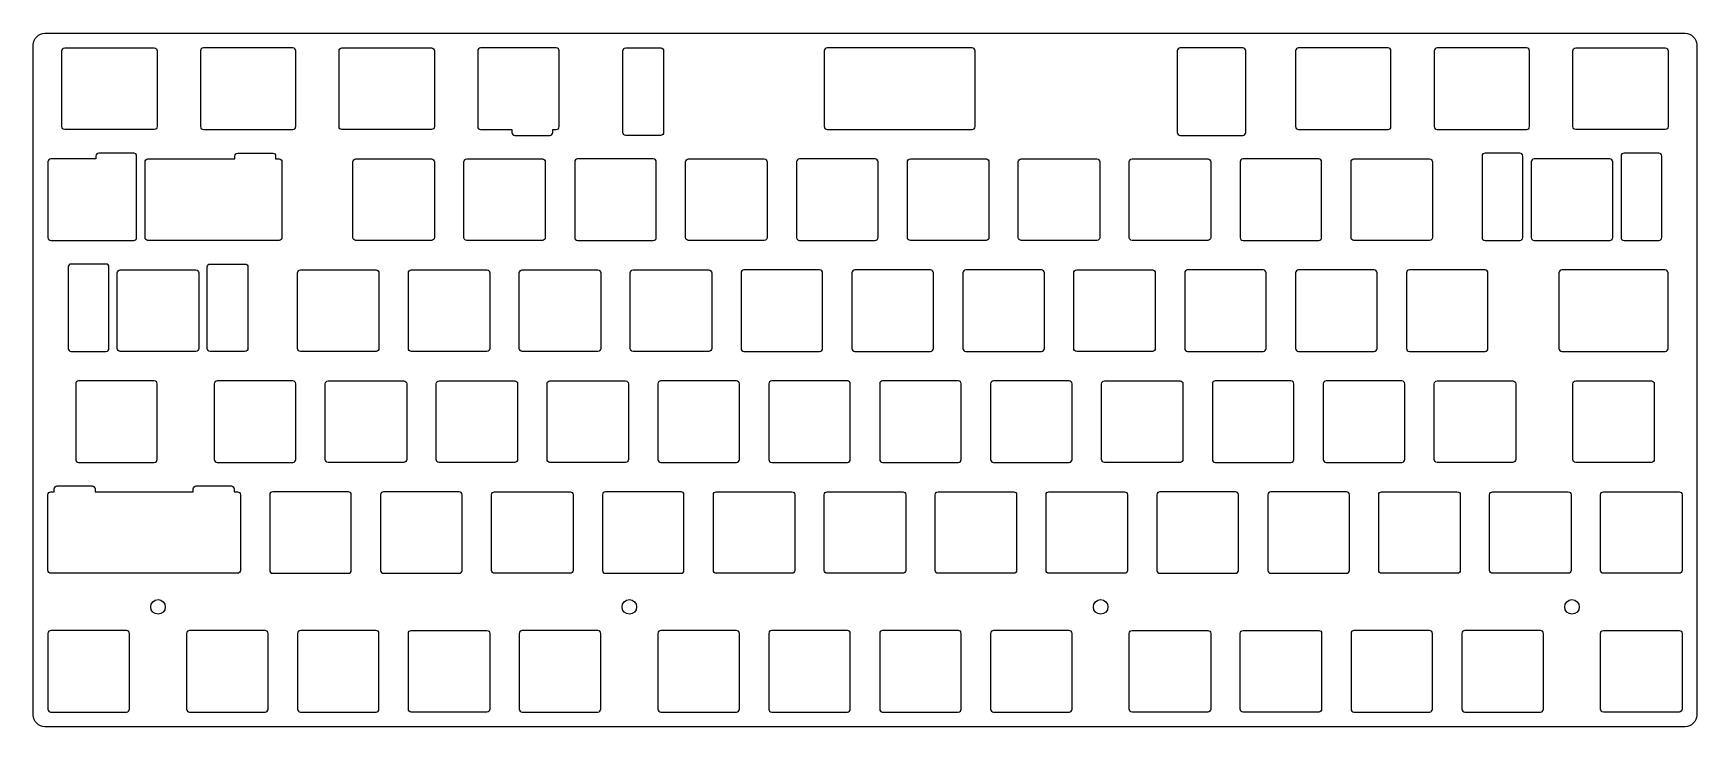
# Model space of a CAD drawing. Header units: millimetres. Extents: x -143 to 143, y -71 to 48.
import ezdxf

# ---------------------------------------------------------------- set-up
doc = ezdxf.new("R2010")
doc.units = ezdxf.units.MM
doc.layers.get('0').update_dxf_attribs({"linetype": 'CONTINUOUS'})

msp = doc.modelspace()

# ---------------------------------------------------------------- linework, layer by layer
for points in [[(140.85, 47.65, -0.414213562), (142.85, 45.65), (142.85, -69.4125, -0.414213562), (140.85, -71.4125), (-140.9, -71.4125, -0.414213562), (-142.9, -69.4125), (-142.9, 45.65, -0.414213562), (-140.9, 47.65)], [(-122.1125, 45.125, -0.414213562), (-121.6125, 44.625), (-121.6125, 31.625, -0.414213562), (-122.1125, 31.125), (-137.49375, 31.125, -0.414213562), (-137.99375, 31.625), (-137.99375, 44.625, -0.414213562), (-137.49375, 45.125)], [(-98.3, 45.125), (-113.68125, 45.125, 0.414213562), (-114.18125, 44.625), (-114.18125, 31.625, 0.414213562), (-113.68125, 31.125), (-98.3, 31.125, 0.414213562), (-97.8, 31.625), (-97.8, 44.625, 0.414213562)], [(-73.9875, 31.625, -0.414213562), (-74.4875, 31.125), (-89.86875, 31.125, -0.414213562), (-90.36875, 31.625), (-90.36875, 44.625, -0.414213562), (-89.86875, 45.125), (-74.4875, 45.125, -0.414213562), (-73.9875, 44.625)], [(-52.55625, 31.625), (-52.55625, 44.625, 0.414213562), (-53.05625, 45.125), (-66.05625, 45.125, 0.414213562), (-66.55625, 44.625), (-66.55625, 31.625, 0.414213562), (-66.05625, 31.125), (-60.675, 31.125), (-60.675, 30.625, 0.414213562), (-60.175, 30.125), (-54.175, 30.125, 0.414213562), (-53.675, 30.625), (-53.675, 31.125), (-53.05625, 31.125, 0.414213562)], [(-41.11875, 30.125, -0.414213562), (-41.61875, 30.625), (-41.61875, 44.625, -0.414213562), (-41.11875, 45.125), (-35.11875, 45.125, -0.414213562), (-34.61875, 44.625), (-34.61875, 30.625, -0.414213562), (-35.11875, 30.125)], [(-6.525, 31.125), (18.38125, 31.125, 0.414213562), (18.88125, 31.625), (18.88125, 44.625, 0.414213562), (18.38125, 45.125), (-6.525, 45.125, 0.414213562), (-7.025, 44.625), (-7.025, 31.625, 0.414213562)], [(65.38125, 30.625), (65.38125, 44.625, 0.414213562), (64.88125, 45.125), (54.125, 45.125, 0.414213562), (53.625, 44.625), (53.625, 30.625, 0.414213562), (54.125, 30.125), (64.88125, 30.125, 0.414213562)], [(74.4375, 31.125), (89.81875, 31.125, 0.414213562), (90.31875, 31.625), (90.31875, 44.625, 0.414213562), (89.81875, 45.125), (74.4375, 45.125, 0.414213562), (73.9375, 44.625), (73.9375, 31.625, 0.414213562)], [(113.63125, 45.125), (98.25, 45.125, 0.414213562), (97.75, 44.625), (97.75, 31.625, 0.414213562), (98.25, 31.125), (113.63125, 31.125, 0.414213562), (114.13125, 31.625), (114.13125, 44.625, 0.414213562)], [(137.94375, 31.625, -0.414213562), (137.44375, 31.125), (122.0625, 31.125, -0.414213562), (121.5625, 31.625), (121.5625, 44.625, -0.414213562), (122.0625, 45.125), (137.44375, 45.125, -0.414213562), (137.94375, 44.625)], [(-132.14425, 26.575), (-132.14425, 26.075), (-139.875, 26.075, 0.414213562), (-140.375, 25.575), (-140.375, 12.575, 0.414213562), (-139.875, 12.075), (-125.64425, 12.075, 0.414213562), (-125.14425, 12.575), (-125.14425, 26.575, 0.414213562), (-125.64425, 27.075), (-131.64425, 27.075, 0.414213562)], [(-123.20625, 12.075, -0.414213562), (-123.70625, 12.575), (-123.70625, 25.575, -0.414213562), (-123.20625, 26.075), (-108.26825, 26.075), (-108.26825, 26.575, -0.414213562), (-107.76825, 27.075), (-101.76825, 27.075, -0.414213562), (-101.26825, 26.575), (-101.26825, 26.075), (-100.68125, 26.075, -0.414213562), (-100.18125, 25.575), (-100.18125, 12.575, -0.414213562), (-100.68125, 12.075)], [(-87.9875, 25.575, -0.414213562), (-87.4875, 26.075), (-74.4875, 26.075, -0.414213562), (-73.9875, 25.575), (-73.9875, 12.575, -0.414213562), (-74.4875, 12.075), (-87.4875, 12.075, -0.414213562), (-87.9875, 12.575)], [(-68.4375, 12.075, -0.414213562), (-68.9375, 12.575), (-68.9375, 25.575, -0.414213562), (-68.4375, 26.075), (-55.4375, 26.075, -0.414213562), (-54.9375, 25.575), (-54.9375, 12.575, -0.414213562), (-55.4375, 12.075)], [(-35.8875, 12.575), (-35.8875, 25.575, 0.414213562), (-36.3875, 26.075), (-49.3875, 26.075, 0.414213562), (-49.8875, 25.575), (-49.8875, 12.575, 0.414213562), (-49.3875, 12.075), (-36.3875, 12.075, 0.414213562)], [(-16.8375, 12.575, -0.414213562), (-17.3375, 12.075), (-30.3375, 12.075, -0.414213562), (-30.8375, 12.575), (-30.8375, 25.575, -0.414213562), (-30.3375, 26.075), (-17.3375, 26.075, -0.414213562), (-16.8375, 25.575)], [(2.2125, 12.575), (2.2125, 25.575, 0.414213562), (1.7125, 26.075), (-11.2875, 26.075, 0.414213562), (-11.7875, 25.575), (-11.7875, 12.575, 0.414213562), (-11.2875, 12.075), (1.7125, 12.075, 0.414213562)], [(20.7625, 26.075, -0.414213562), (21.2625, 25.575), (21.2625, 12.575, -0.414213562), (20.7625, 12.075), (7.7625, 12.075, -0.414213562), (7.2625, 12.575), (7.2625, 25.575, -0.414213562), (7.7625, 26.075)], [(40.3125, 12.575, -0.414213562), (39.8125, 12.075), (26.8125, 12.075, -0.414213562), (26.3125, 12.575), (26.3125, 25.575, -0.414213562), (26.8125, 26.075), (39.8125, 26.075, -0.414213562), (40.3125, 25.575)], [(45.8625, 12.075, -0.414213562), (45.3625, 12.575), (45.3625, 25.575, -0.414213562), (45.8625, 26.075), (58.8625, 26.075, -0.414213562), (59.3625, 25.575), (59.3625, 12.575, -0.414213562), (58.8625, 12.075)], [(77.9125, 26.075), (64.9125, 26.075, 0.414213562), (64.4125, 25.575), (64.4125, 12.575, 0.414213562), (64.9125, 12.075), (77.9125, 12.075, 0.414213562), (78.4125, 12.575), (78.4125, 25.575, 0.414213562)], [(97.4625, 12.575, -0.414213562), (96.9625, 12.075), (83.9625, 12.075, -0.414213562), (83.4625, 12.575), (83.4625, 25.575, -0.414213562), (83.9625, 26.075), (96.9625, 26.075, -0.414213562), (97.4625, 25.575)], [(112.98075, 12.575), (112.98075, 26.575, 0.414213562), (112.48075, 27.075), (106.48075, 27.075, 0.414213562), (105.98075, 26.575), (105.98075, 12.575, 0.414213562), (106.48075, 12.075), (112.48075, 12.075, 0.414213562)], [(114.91875, 12.075), (127.91875, 12.075, 0.414213562), (128.41875, 12.575), (128.41875, 25.575, 0.414213562), (127.91875, 26.075), (114.91875, 26.075, 0.414213562), (114.41875, 25.575), (114.41875, 12.575, 0.414213562)], [(130.35675, 12.075), (136.35675, 12.075, 0.414213562), (136.85675, 12.575), (136.85675, 26.575, 0.414213562), (136.35675, 27.075), (130.35675, 27.075, 0.414213562), (129.85675, 26.575), (129.85675, 12.575, 0.414213562)], [(-129.90675, -6.475), (-129.90675, 7.525, 0.414213562), (-130.40675, 8.025), (-136.40675, 8.025, 0.414213562), (-136.90675, 7.525), (-136.90675, -6.475, 0.414213562), (-136.40675, -6.975), (-130.40675, -6.975, 0.414213562)], [(-114.96875, 7.025, -0.414213562), (-114.46875, 6.525), (-114.46875, -6.475, -0.414213562), (-114.96875, -6.975), (-127.96875, -6.975, -0.414213562), (-128.46875, -6.475), (-128.46875, 6.525, -0.414213562), (-127.96875, 7.025)], [(-106.03075, -6.475, -0.414213562), (-106.53075, -6.975), (-112.53075, -6.975, -0.414213562), (-113.03075, -6.475), (-113.03075, 7.525, -0.414213562), (-112.53075, 8.025), (-106.53075, 8.025, -0.414213562), (-106.03075, 7.525)], [(-83.5125, -6.475, -0.414213562), (-84.0125, -6.975), (-97.0125, -6.975, -0.414213562), (-97.5125, -6.475), (-97.5125, 6.525, -0.414213562), (-97.0125, 7.025), (-84.0125, 7.025, -0.414213562), (-83.5125, 6.525)], [(-64.9625, 7.025, -0.414213562), (-64.4625, 6.525), (-64.4625, -6.475, -0.414213562), (-64.9625, -6.975), (-77.9625, -6.975, -0.414213562), (-78.4625, -6.475), (-78.4625, 6.525, -0.414213562), (-77.9625, 7.025)], [(-58.9125, -6.975, -0.414213562), (-59.4125, -6.475), (-59.4125, 6.525, -0.414213562), (-58.9125, 7.025), (-45.9125, 7.025, -0.414213562), (-45.4125, 6.525), (-45.4125, -6.475, -0.414213562), (-45.9125, -6.975)], [(-40.3625, 6.525, -0.414213562), (-39.8625, 7.025), (-26.8625, 7.025, -0.414213562), (-26.3625, 6.525), (-26.3625, -6.475, -0.414213562), (-26.8625, -6.975), (-39.8625, -6.975, -0.414213562), (-40.3625, -6.475)], [(-21.3125, 6.525), (-21.3125, -6.475, 0.414213562), (-20.8125, -6.975), (-7.8125, -6.975, 0.414213562), (-7.3125, -6.475), (-7.3125, 6.525, 0.414213562), (-7.8125, 7.025), (-20.8125, 7.025, 0.414213562)], [(-2.2625, 6.525), (-2.2625, -6.475, 0.414213562), (-1.7625, -6.975), (11.2375, -6.975, 0.414213562), (11.7375, -6.475), (11.7375, 6.525, 0.414213562), (11.2375, 7.025), (-1.7625, 7.025, 0.414213562)], [(30.2875, 7.025), (17.2875, 7.025, 0.414213562), (16.7875, 6.525), (16.7875, -6.475, 0.414213562), (17.2875, -6.975), (30.2875, -6.975, 0.414213562), (30.7875, -6.475), (30.7875, 6.525, 0.414213562)], [(35.8375, 6.525, -0.414213562), (36.3375, 7.025), (49.3375, 7.025, -0.414213562), (49.8375, 6.525), (49.8375, -6.475, -0.414213562), (49.3375, -6.975), (36.3375, -6.975, -0.414213562), (35.8375, -6.475)], [(68.8875, -6.475), (68.8875, 6.525, 0.414213562), (68.3875, 7.025), (55.3875, 7.025, 0.414213562), (54.8875, 6.525), (54.8875, -6.475, 0.414213562), (55.3875, -6.975), (68.3875, -6.975, 0.414213562)], [(73.9375, 6.525), (73.9375, -6.475, 0.414213562), (74.4375, -6.975), (87.4375, -6.975, 0.414213562), (87.9375, -6.475), (87.9375, 6.525, 0.414213562), (87.4375, 7.025), (74.4375, 7.025, 0.414213562)], [(106.9875, -6.475), (106.9875, 6.525, 0.414213562), (106.4875, 7.025), (93.4875, 7.025, 0.414213562), (92.9875, 6.525), (92.9875, -6.475, 0.414213562), (93.4875, -6.975), (106.4875, -6.975, 0.414213562)], [(119.18125, 6.525), (119.18125, -6.475, 0.414213562), (119.68125, -6.975), (137.44375, -6.975, 0.414213562), (137.94375, -6.475), (137.94375, 6.525, 0.414213562), (137.44375, 7.025), (119.68125, 7.025, 0.414213562)], [(-121.6125, -25.525), (-121.6125, -12.525, 0.414213562), (-122.1125, -12.025), (-135.1125, -12.025, 0.414213562), (-135.6125, -12.525), (-135.6125, -25.525, 0.414213562), (-135.1125, -26.025), (-122.1125, -26.025, 0.414213562)], [(-111.8, -12.525), (-111.8, -25.525, 0.414213562), (-111.3, -26.025), (-98.3, -26.025, 0.414213562), (-97.8, -25.525), (-97.8, -12.525, 0.414213562), (-98.3, -12.025), (-111.3, -12.025, 0.414213562)], [(-92.75, -12.525, -0.414213562), (-92.25, -12.025), (-79.25, -12.025, -0.414213562), (-78.75, -12.525), (-78.75, -25.525, -0.414213562), (-79.25, -26.025), (-92.25, -26.025, -0.414213562), (-92.75, -25.525)], [(-59.7, -25.525, -0.414213562), (-60.2, -26.025), (-73.2, -26.025, -0.414213562), (-73.7, -25.525), (-73.7, -12.525, -0.414213562), (-73.2, -12.025), (-60.2, -12.025, -0.414213562), (-59.7, -12.525)], [(-54.15, -26.025, -0.414213562), (-54.65, -25.525), (-54.65, -12.525, -0.414213562), (-54.15, -12.025), (-41.15, -12.025, -0.414213562), (-40.65, -12.525), (-40.65, -25.525, -0.414213562), (-41.15, -26.025)], [(-35.1, -26.025), (-22.1, -26.025, 0.414213562), (-21.6, -25.525), (-21.6, -12.525, 0.414213562), (-22.1, -12.025), (-35.1, -12.025, 0.414213562), (-35.6, -12.525), (-35.6, -25.525, 0.414213562)], [(-3.05, -12.025), (-16.05, -12.025, 0.414213562), (-16.55, -12.525), (-16.55, -25.525, 0.414213562), (-16.05, -26.025), (-3.05, -26.025, 0.414213562), (-2.55, -25.525), (-2.55, -12.525, 0.414213562)], [(3, -26.025), (16, -26.025, 0.414213562), (16.5, -25.525), (16.5, -12.525, 0.414213562), (16, -12.025), (3, -12.025, 0.414213562), (2.5, -12.525), (2.5, -25.525, 0.414213562)], [(35.55, -25.525), (35.55, -12.525, 0.414213562), (35.05, -12.025), (22.05, -12.025, 0.414213562), (21.55, -12.525), (21.55, -25.525, 0.414213562), (22.05, -26.025), (35.05, -26.025, 0.414213562)], [(40.6, -12.525, -0.414213562), (41.1, -12.025), (54.1, -12.025, -0.414213562), (54.6, -12.525), (54.6, -25.525, -0.414213562), (54.1, -26.025), (41.1, -26.025, -0.414213562), (40.6, -25.525)], [(59.65, -12.525), (59.65, -25.525, 0.414213562), (60.15, -26.025), (73.15, -26.025, 0.414213562), (73.65, -25.525), (73.65, -12.525, 0.414213562), (73.15, -12.025), (60.15, -12.025, 0.414213562)], [(79.2, -26.025), (92.2, -26.025, 0.414213562), (92.7, -25.525), (92.7, -12.525, 0.414213562), (92.2, -12.025), (79.2, -12.025, 0.414213562), (78.7, -12.525), (78.7, -25.525, 0.414213562)], [(111.75, -25.525, -0.414213562), (111.25, -26.025), (98.25, -26.025, -0.414213562), (97.75, -25.525), (97.75, -12.525, -0.414213562), (98.25, -12.025), (111.25, -12.025, -0.414213562), (111.75, -12.525)], [(135.0625, -12.025, -0.414213562), (135.5625, -12.525), (135.5625, -25.525, -0.414213562), (135.0625, -26.025), (122.0625, -26.025, -0.414213562), (121.5625, -25.525), (121.5625, -12.525, -0.414213562), (122.0625, -12.025)], [(-139.875, -45.075, -0.414213562), (-140.375, -44.575), (-140.375, -31.575, -0.414213562), (-139.875, -31.075), (-139.288, -31.075), (-139.288, -30.575, -0.414213562), (-138.788, -30.075), (-132.788, -30.075, -0.414213562), (-132.288, -30.575), (-132.288, -31.075), (-115.412, -31.075), (-115.412, -30.575, -0.414213562), (-114.912, -30.075), (-108.912, -30.075, -0.414213562), (-108.412, -30.575), (-108.412, -31.075), (-107.825, -31.075, -0.414213562), (-107.325, -31.575), (-107.325, -44.575, -0.414213562), (-107.825, -45.075)], [(-88.775, -31.075), (-101.775, -31.075, 0.414213562), (-102.275, -31.575), (-102.275, -44.575, 0.414213562), (-101.775, -45.075), (-88.775, -45.075, 0.414213562), (-88.275, -44.575), (-88.275, -31.575, 0.414213562)], [(-69.225, -44.575), (-69.225, -31.575, 0.414213562), (-69.725, -31.075), (-82.725, -31.075, 0.414213562), (-83.225, -31.575), (-83.225, -44.575, 0.414213562), (-82.725, -45.075), (-69.725, -45.075, 0.414213562)], [(-50.175, -44.575, -0.414213562), (-50.675, -45.075), (-63.675, -45.075, -0.414213562), (-64.175, -44.575), (-64.175, -31.575, -0.414213562), (-63.675, -31.075), (-50.675, -31.075, -0.414213562), (-50.175, -31.575)], [(-44.625, -45.075), (-31.625, -45.075, 0.414213562), (-31.125, -44.575), (-31.125, -31.575, 0.414213562), (-31.625, -31.075), (-44.625, -31.075, 0.414213562), (-45.125, -31.575), (-45.125, -44.575, 0.414213562)], [(-26.075, -31.575, -0.414213562), (-25.575, -31.075), (-12.575, -31.075, -0.414213562), (-12.075, -31.575), (-12.075, -44.575, -0.414213562), (-12.575, -45.075), (-25.575, -45.075, -0.414213562), (-26.075, -44.575)], [(6.975, -44.575, -0.414213562), (6.475, -45.075), (-6.525, -45.075, -0.414213562), (-7.025, -44.575), (-7.025, -31.575, -0.414213562), (-6.525, -31.075), (6.475, -31.075, -0.414213562), (6.975, -31.575)], [(26.025, -44.575, -0.414213562), (25.525, -45.075), (12.525, -45.075, -0.414213562), (12.025, -44.575), (12.025, -31.575, -0.414213562), (12.525, -31.075), (25.525, -31.075, -0.414213562), (26.025, -31.575)], [(31.075, -31.575, -0.414213562), (31.575, -31.075), (44.575, -31.075, -0.414213562), (45.075, -31.575), (45.075, -44.575, -0.414213562), (44.575, -45.075), (31.575, -45.075, -0.414213562), (31.075, -44.575)], [(63.625, -31.075), (50.625, -31.075, 0.414213562), (50.125, -31.575), (50.125, -44.575, 0.414213562), (50.625, -45.075), (63.625, -45.075, 0.414213562), (64.125, -44.575), (64.125, -31.575, 0.414213562)], [(83.175, -44.575), (83.175, -31.575, 0.414213562), (82.675, -31.075), (69.675, -31.075, 0.414213562), (69.175, -31.575), (69.175, -44.575, 0.414213562), (69.675, -45.075), (82.675, -45.075, 0.414213562)], [(102.225, -44.575, -0.414213562), (101.725, -45.075), (88.725, -45.075, -0.414213562), (88.225, -44.575), (88.225, -31.575, -0.414213562), (88.725, -31.075), (101.725, -31.075, -0.414213562), (102.225, -31.575)], [(107.775, -45.075, -0.414213562), (107.275, -44.575), (107.275, -31.575, -0.414213562), (107.775, -31.075), (120.775, -31.075, -0.414213562), (121.275, -31.575), (121.275, -44.575, -0.414213562), (120.775, -45.075)], [(139.825, -31.075, -0.414213562), (140.325, -31.575), (140.325, -44.575, -0.414213562), (139.825, -45.075), (126.825, -45.075, -0.414213562), (126.325, -44.575), (126.325, -31.575, -0.414213562), (126.825, -31.075)], [(-139.875, -68.8875), (-126.875, -68.8875, 0.414213562), (-126.375, -68.3875), (-126.375, -55.3875, 0.414213562), (-126.875, -54.8875), (-139.875, -54.8875, 0.414213562), (-140.375, -55.3875), (-140.375, -68.3875, 0.414213562)], [(-103.0625, -54.8875), (-116.0625, -54.8875, 0.414213562), (-116.5625, -55.3875), (-116.5625, -68.3875, 0.414213562), (-116.0625, -68.8875), (-103.0625, -68.8875, 0.414213562), (-102.5625, -68.3875), (-102.5625, -55.3875, 0.414213562)], [(-83.5125, -68.3875), (-83.5125, -55.3875, 0.414213562), (-84.0125, -54.8875), (-97.0125, -54.8875, 0.414213562), (-97.5125, -55.3875), (-97.5125, -68.3875, 0.414213562), (-97.0125, -68.8875), (-84.0125, -68.8875, 0.414213562)], [(-78.4625, -55.3875, -0.414213562), (-77.9625, -54.8875), (-64.9625, -54.8875, -0.414213562), (-64.4625, -55.3875), (-64.4625, -68.3875, -0.414213562), (-64.9625, -68.8875), (-77.9625, -68.8875, -0.414213562), (-78.4625, -68.3875)], [(-59.4125, -55.3875), (-59.4125, -68.3875, 0.414213562), (-58.9125, -68.8875), (-45.9125, -68.8875, 0.414213562), (-45.4125, -68.3875), (-45.4125, -55.3875, 0.414213562), (-45.9125, -54.8875), (-58.9125, -54.8875, 0.414213562)], [(-21.6, -68.3875), (-21.6, -55.3875, 0.414213562), (-22.1, -54.8875), (-35.1, -54.8875, 0.414213562), (-35.6, -55.3875), (-35.6, -68.3875, 0.414213562), (-35.1, -68.8875), (-22.1, -68.8875, 0.414213562)], [(-2.55, -68.3875), (-2.55, -55.3875, 0.414213562), (-3.05, -54.8875), (-16.05, -54.8875, 0.414213562), (-16.55, -55.3875), (-16.55, -68.3875, 0.414213562), (-16.05, -68.8875), (-3.05, -68.8875, 0.414213562)], [(3, -68.8875), (16, -68.8875, 0.414213562), (16.5, -68.3875), (16.5, -55.3875, 0.414213562), (16, -54.8875), (3, -54.8875, 0.414213562), (2.5, -55.3875), (2.5, -68.3875, 0.414213562)], [(35.55, -68.3875), (35.55, -55.3875, 0.414213562), (35.05, -54.8875), (22.05, -54.8875, 0.414213562), (21.55, -55.3875), (21.55, -68.3875, 0.414213562), (22.05, -68.8875), (35.05, -68.8875, 0.414213562)], [(45.8625, -68.8875, -0.414213562), (45.3625, -68.3875), (45.3625, -55.3875, -0.414213562), (45.8625, -54.8875), (58.8625, -54.8875, -0.414213562), (59.3625, -55.3875), (59.3625, -68.3875, -0.414213562), (58.8625, -68.8875)], [(64.4125, -55.3875, -0.414213562), (64.9125, -54.8875), (77.9125, -54.8875, -0.414213562), (78.4125, -55.3875), (78.4125, -68.3875, -0.414213562), (77.9125, -68.8875), (64.9125, -68.8875, -0.414213562), (64.4125, -68.3875)], [(96.9625, -54.8875), (83.9625, -54.8875, 0.414213562), (83.4625, -55.3875), (83.4625, -68.3875, 0.414213562), (83.9625, -68.8875), (96.9625, -68.8875, 0.414213562), (97.4625, -68.3875), (97.4625, -55.3875, 0.414213562)], [(102.5125, -55.3875), (102.5125, -68.3875, 0.414213562), (103.0125, -68.8875), (116.0125, -68.8875, 0.414213562), (116.5125, -68.3875), (116.5125, -55.3875, 0.414213562), (116.0125, -54.8875), (103.0125, -54.8875, 0.414213562)], [(126.825, -68.8875, -0.414213562), (126.325, -68.3875), (126.325, -55.3875, -0.414213562), (126.825, -54.8875), (139.825, -54.8875, -0.414213562), (140.325, -55.3875), (140.325, -68.3875, -0.414213562), (139.825, -68.8875)]]:
    msp.add_lwpolyline(points, format="xyb", close=True)
for centre in [(-121.46875, -50.84173), (-40.50625, -50.84173), (40.45625, -50.84173), (121.41875, -50.84173)]:
    msp.add_circle(centre, 1.25)

doc.saveas('drawing.dxf')
